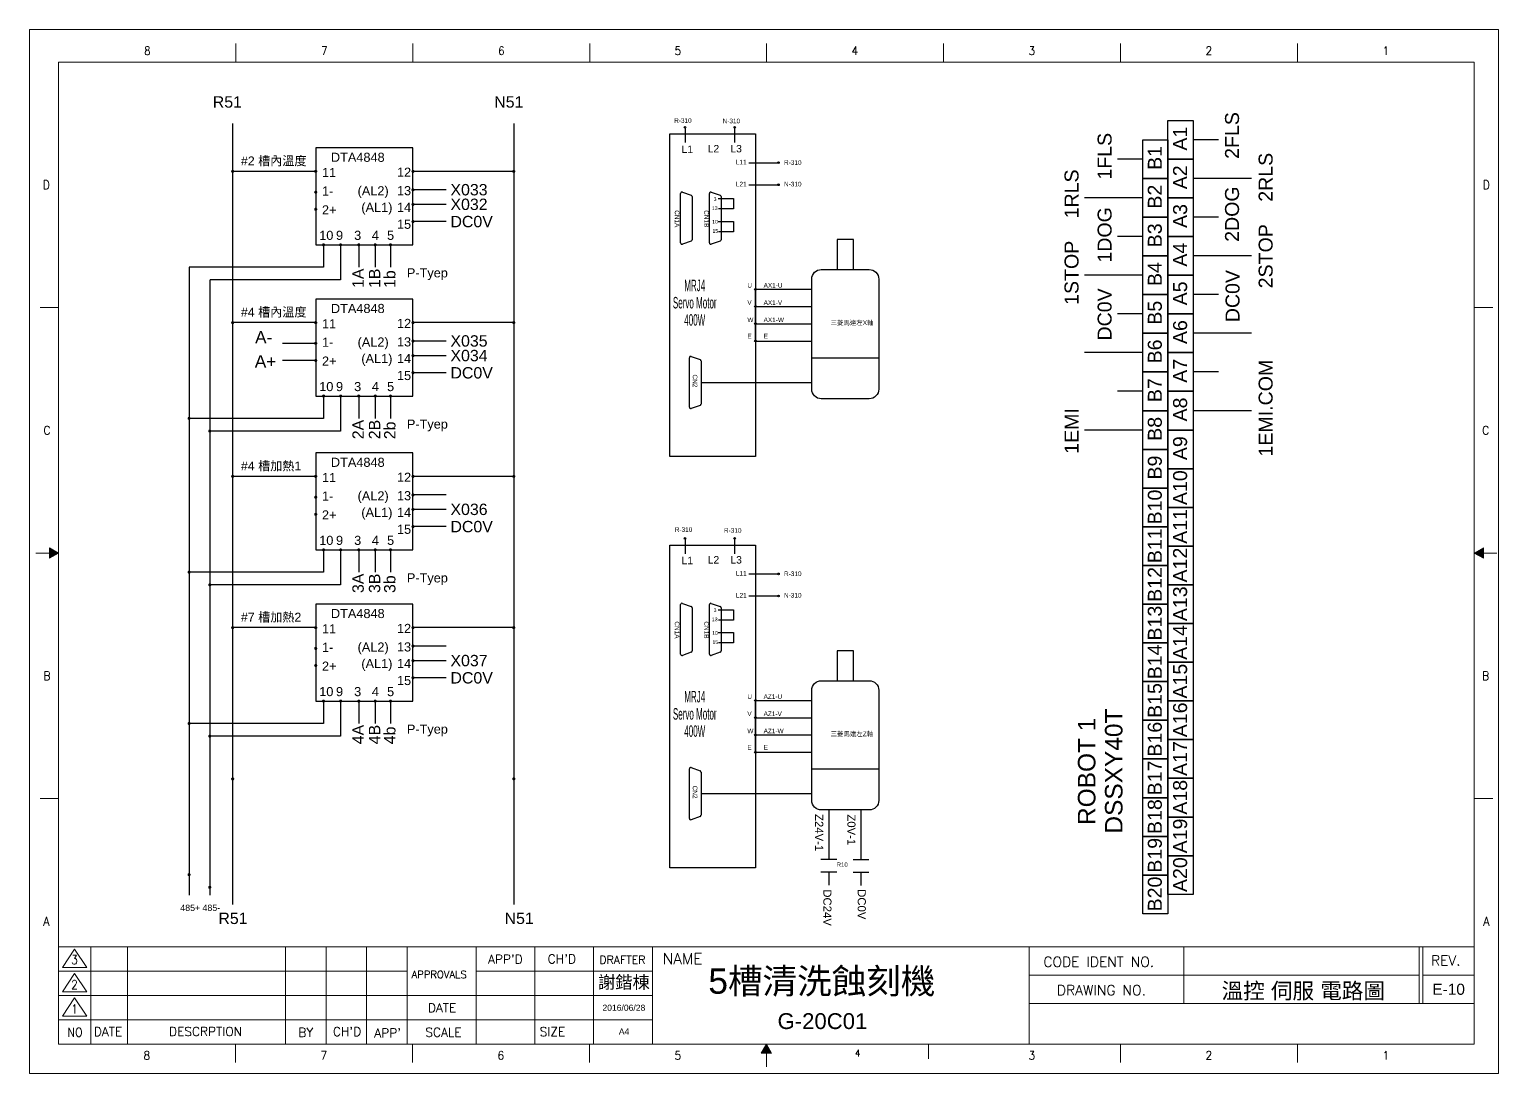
# Model space of a CAD drawing. Header units: millimetres. Extents: x 2150 to 6100, y 1229 to 2029.
# Drawn here: x 5137.9 to 5602, y 1229.9 to 1559.6 of the extents above; entities that cross this region are included whole.
import ezdxf
from ezdxf.enums import TextEntityAlignment as Align

# ---------------------------------------------------------------- set-up
doc = ezdxf.new("R2010")
doc.units = ezdxf.units.MM
doc.linetypes.add('ACAD_ISO11W100', pattern=[33, 12, -3, 12, -3, 0, -3])
for name, color, linetype in [('DIM', 3, 'Continuous'), ('FRAME', 7, 'Continuous'), ('LINE', 1, 'Continuous'), ('TEXT', 4, 'Continuous')]:
    doc.layers.add(name, color=color, linetype=linetype)
doc.styles.add('MICTEXT-ROD', font='romand.shx', dxfattribs={"bigfont": 'bigfont.shx'})
doc.styles.add('MICTEXT-ROS', font='romans.shx', dxfattribs={"bigfont": 'bigfont.shx'})
doc.styles.get("Standard").update_dxf_attribs({"font": 'ARIAL.TTF'})
doc.styles.add('STYLE2', font='romand.shx')

# ---------------------------------------------------------------- blocks, each defined once
blk = doc.blocks.new('圖框A4')
at = {"layer": 'FRAME', "color": 7, "lineweight": 5}
for p, q in [((99.29, 1212.46), (99.29, 1218.27)), ((155.2, 1212.46), (155.2, 1218.27)), ((211.1, 1212.46), (211.1, 1218.27)), ((266.85, 1212.46), (266.85, 1218.27)), ((322.76, 1212.46), (322.76, 1218.27)), ((378.66, 1212.46), (378.66, 1218.27)), ((434.56, 1212.46), (434.56, 1218.27)), ((43.25, 1212.46), (490.46, 1212.46)), ((43.25, 902.31), (43.25, 1212.46)), ((490.46, 1212.46), (490.46, 1212.46)), ((43.25, 1134.92), (37.44, 1134.92)), ((490.46, 1134.92), (496.27, 1134.92)), ((40.39, 1059.03), (40.39, 1055.74)), ((43.25, 1057.39), (40.39, 1059.03)), ((490.46, 1057.39), (493.32, 1059.03)), ((493.32, 1059.03), (493.32, 1055.74)), ((43.25, 1057.39), (36.09, 1057.39)), ((40.39, 1055.74), (43.25, 1057.39)), ((493.32, 1055.74), (490.46, 1057.39)), ((490.46, 1057.39), (497.61, 1057.39)), ((43.25, 979.85), (37.44, 979.85)), ((490.46, 979.85), (496.27, 979.85)), ((44.53, 926.47), (48.37, 932.34)), ((48.37, 932.34), (52.21, 926.47)), ((44.53, 926.47), (52.21, 926.47)), ((44.53, 918.78), (48.37, 924.66)), ((48.37, 924.66), (52.21, 918.78)), ((44.53, 918.78), (52.21, 918.78)), ((44.53, 911.1), (48.37, 916.97)), ((48.37, 916.97), (52.21, 911.1)), ((44.53, 911.1), (52.21, 911.1)), ((99.15, 902.31), (99.15, 896.5)), ((155.05, 902.31), (155.05, 896.5)), ((210.95, 902.31), (210.95, 896.5)), ((266.85, 902.31), (265.2, 899.46)), ((266.85, 902.31), (266.85, 895.16)), ((268.5, 899.46), (266.85, 902.31)), ((318.07, 902.31), (318.07, 897.67)), ((378.66, 902.31), (378.66, 896.5)), ((434.56, 902.31), (434.56, 896.5)), ((265.2, 899.46), (268.5, 899.46))]:
    blk.add_line(p, q, dxfattribs=at)
at = {"layer": 'FRAME', "lineweight": 5}
for p, q in [((490.46, 1212.46), (490.46, 902.31)), ((490.46, 933.05), (43.25, 933.05)), ((53.49, 902.31), (53.49, 933.05)), ((65.11, 902.31), (65.11, 933.05)), ((114.96, 902.31), (114.96, 933.05)), ((127.77, 902.31), (127.77, 933.05)), ((140.58, 902.31), (140.58, 933.05)), ((153.38, 902.31), (153.38, 933.05)), ((175.15, 902.31), (175.15, 933.05)), ((193.72, 902.31), (193.72, 933.05)), ((212.29, 902.31), (212.29, 933.05)), ((230.86, 902.31), (230.86, 933.05)), ((349.91, 933.05), (349.91, 902.31)), ((398.7, 933.05), (398.7, 915.12)), ((473.04, 933.05), (473.04, 915.12)), ((474.2, 933.05), (474.2, 915.12)), ((153.38, 925.36), (43.25, 925.36)), ((230.86, 925.36), (175.15, 925.36)), ((473.04, 924.08), (349.91, 924.08)), ((490.46, 924.08), (474.2, 924.08)), ((230.86, 917.68), (43.25, 917.68)), ((490.46, 915.12), (349.91, 915.12)), ((230.86, 910), (43.25, 910)), ((490.46, 902.31), (43.25, 902.31))]:
    blk.add_line(p, q, dxfattribs=at)
at = {"layer": 'FRAME', "color": 7, "lineweight": 5}
for points in [[(40.39, 1059.03), (40.39, 1055.74), (43.25, 1057.39)], [(493.32, 1059.03), (493.32, 1055.74), (490.46, 1057.39)], [(268.5, 899.46), (266.85, 902.31), (265.2, 899.46)]]:
    blk.add_solid(points, dxfattribs=at)
at = {"layer": 'LINE', "color": 0, "lineweight": 0}
for p, q in [((34.08, 1222.77), (498.14, 1222.77)), ((34.08, 893), (34.08, 1222.77)), ((498.14, 1222.77), (498.14, 893)), ((498.14, 893), (34.08, 893))]:
    blk.add_line(p, q, dxfattribs=at)
at = {"color": 3, "lineweight": 5}
blk.add_text('A4', height=1.936, dxfattribs=at).set_placement((220.25, 905.31))
at = {"layer": 'DIM', "color": 0, "lineweight": 5}
for tag, height, p in [('A', 2.9, (436.35, 928.74)), ('C', 2.9, (284.37, 922.35)), ('J', 1.94, (184.48, 921.48)), ('G', 1.94, (202.97, 921.48)), ('E', 1.94, (221.84, 921.96)), ('B', 2.9, (436.45, 919.25)), ('L', 1.94, (482.33, 919.64)), ('K', 1.94, (184.48, 913.83)), ('H', 1.94, (202.97, 913.83)), ('F', 1.94, (221.84, 913.83)), ('D', 2.9, (284.57, 909.57))]:
    blk.add_attdef(tag, text='', height=height, dxfattribs=at).set_placement(p, align=Align.MIDDLE)
at = {"layer": 'FRAME', "color": 7, "lineweight": 5, "style": 'MICTEXT-ROD', "width": 0.9}
for s, height, p in [('8', 2.67, (71.34, 1216.03)), ('7', 2.67, (127.25, 1216.03)), ('6', 2.67, (183.15, 1216.03)), ('5', 2.67, (238.9, 1216.03)), ('4', 2.67, (294.8, 1216.03)), ('3', 2.67, (350.71, 1216.03)), ('2', 2.67, (406.61, 1216.03)), ('1', 2.67, (462.51, 1216.03)), ('D', 2.85, (39.44, 1173.69)), ('D', 2.85, (494.27, 1173.69)), ('C', 2.67, (39.67, 1096.15)), ('C', 2.67, (494.04, 1096.15)), ('B', 2.67, (39.67, 1018.62)), ('B', 2.67, (494.04, 1018.62)), ('A', 2.85, (39.44, 941.08)), ('A', 2.85, (494.27, 941.08)), ('4', 2.14, (295.71, 899.45)), ('8', 2.67, (71.2, 898.74)), ('7', 2.67, (127.1, 898.74)), ('6', 2.67, (183, 898.74)), ('5', 2.67, (238.9, 898.74)), ('3', 2.67, (350.71, 898.74)), ('2', 2.67, (406.61, 898.74)), ('1', 2.67, (462.51, 898.74))]:
    blk.add_text(s, height=height, dxfattribs=at).set_placement(p, align=Align.MIDDLE)
at = {"layer": 'FRAME', "color": 7, "lineweight": 5, "style": 'MICTEXT-ROS', "width": 0.9}
for s, height, p in [('3', 2.82, (47.24, 927.57)), ('2', 2.82, (47.24, 919.68)), ('1', 2.82, (47.24, 912)), ('NO', 2.817, (46.1, 904.64))]:
    blk.add_text(s, height=height, dxfattribs=at).set_placement(p)
at = {"layer": 'FRAME', "color": 7, "lineweight": 5}
for s, height, style, p in [("APP'D", 2.817, 'STYLE2', (178.93, 927.72)), ("CH'D", 2.817, 'STYLE2', (197.8, 927.8)), ('DRAFTER', 2.536, 'STYLE2', (214.1, 927.69)), ('NAME', 3.522, 'STYLE2', (234.12, 927.53)), ('CODE IDENT NO.', 3.2017, 'STYLE2', (354.35, 926.7)), ('REV.', 3.202, 'MICTEXT-ROS', (476.78, 927.13)), ('APPROVALS', 2.305, 'STYLE2', (154.8, 923.16)), ('DRAWING NO.', 3.2017, 'STYLE2', (358.62, 917.77)), ('DATE', 2.817, 'STYLE2', (159.94, 912.36)), ('DATE', 2.817, 'STYLE2', (54.43, 904.87)), ('DESCRPTION', 2.817, 'STYLE2', (78.21, 904.88)), ('BY', 2.817, 'STYLE2', (119.03, 904.6)), ("CH'D", 2.817, 'STYLE2', (129.95, 904.87)), ("APP'", 2.817, 'STYLE2', (143.01, 904.42)), ('SCALE', 2.817, 'STYLE2', (159.13, 904.65)), ('SIZE', 2.817, 'STYLE2', (195.24, 904.84))]:
    blk.add_text(s, height=height, dxfattribs=dict(at, style=style)).set_placement(p)

msp = doc.modelspace()

# ---------------------------------------------------------------- linework, layer by layer
at = {"color": 0}
for p, q in [((5344.86, 1528.9), (5345.22, 1528.54)), ((5360.49, 1528.9), (5360.85, 1528.54)), ((5513.47, 1524.76), (5505.55, 1524.76)), ((5365.18, 1517.53), (5374.27, 1517.53)), ((5374.71, 1517.71), (5374.35, 1517.35)), ((5489.58, 1518.65), (5481.65, 1518.65)), ((5365.18, 1510.55), (5374.27, 1510.55)), ((5374.71, 1510.73), (5374.35, 1510.37)), ((5523.92, 1512.54), (5505.55, 1512.54)), ((5489.58, 1506.43), (5471.2, 1506.43)), ((5513.47, 1500.32), (5505.55, 1500.32)), ((5489.58, 1494.21), (5481.65, 1494.21)), ((5523.92, 1488.1), (5505.55, 1488.1)), ((5230.85, 1484.54), (5188.38, 1484.54)), ((5188.38, 1484.54), (5188.38, 1286.16)), ((5194.92, 1480.53), (5194.92, 1286.16)), ((5236.25, 1480.53), (5194.99, 1480.53)), ((5236.25, 1484.54), (5236.25, 1480.53)), ((5489.58, 1481.99), (5471.2, 1481.99)), ((5367.45, 1477.73), (5367.09, 1477.37)), ((5367.27, 1472.36), (5367.27, 1477.3)), ((5367.27, 1472.36), (5367.27, 1477.3)), ((5367.27, 1472.36), (5367.27, 1477.3)), ((5367.53, 1477.55), (5385.05, 1477.55)), ((5513.47, 1475.88), (5505.55, 1475.88)), ((5367.45, 1472.29), (5367.09, 1471.93)), ((5367.27, 1466.92), (5367.27, 1471.85)), ((5367.53, 1472.11), (5385.05, 1472.11)), ((5367.45, 1466.84), (5367.09, 1466.49)), ((5367.53, 1466.67), (5385.05, 1466.67)), ((5489.58, 1469.77), (5481.65, 1469.77)), ((5367.27, 1461.48), (5367.27, 1466.41)), ((5523.92, 1463.66), (5505.55, 1463.66)), ((5367.45, 1461.38), (5367.09, 1461.02)), ((5367.53, 1461.22), (5385.05, 1461.22)), ((5489.58, 1457.55), (5471.2, 1457.55)), ((5513.47, 1451.44), (5505.55, 1451.44)), ((5489.58, 1445.33), (5481.65, 1445.33)), ((5523.92, 1439.21), (5505.55, 1439.21)), ((5230.85, 1436.78), (5188.38, 1436.78)), ((5236.25, 1436.78), (5236.25, 1432.78)), ((5236.25, 1432.78), (5194.92, 1432.78)), ((5489.58, 1433.1), (5471.2, 1433.1)), ((5344.86, 1399.04), (5345.22, 1398.68)), ((5360.49, 1399.04), (5360.85, 1398.68)), ((5230.85, 1388.21), (5188.38, 1388.21)), ((5236.25, 1388.21), (5236.25, 1384.2)), ((5365.18, 1387.67), (5374.27, 1387.67)), ((5374.71, 1387.85), (5374.35, 1387.49)), ((5236.25, 1384.2), (5194.99, 1384.2)), ((5365.18, 1380.69), (5374.27, 1380.69)), ((5374.71, 1380.87), (5374.35, 1380.51)), ((5367.45, 1347.87), (5367.09, 1347.51)), ((5367.27, 1342.5), (5367.27, 1347.44)), ((5367.27, 1342.5), (5367.27, 1347.44)), ((5367.27, 1342.5), (5367.27, 1347.44)), ((5367.53, 1347.69), (5385.05, 1347.69)), ((5367.45, 1342.43), (5367.09, 1342.07)), ((5367.27, 1337.06), (5367.27, 1341.99)), ((5367.53, 1342.25), (5385.05, 1342.25)), ((5230.85, 1340.45), (5188.38, 1340.45)), ((5236.25, 1340.45), (5236.25, 1336.44)), ((5367.45, 1336.98), (5367.09, 1336.62)), ((5367.27, 1331.61), (5367.27, 1336.55)), ((5367.53, 1336.8), (5385.05, 1336.8)), ((5236.25, 1336.44), (5194.92, 1336.44)), ((5367.45, 1331.52), (5367.09, 1331.16)), ((5367.53, 1331.36), (5385.05, 1331.36))]:
    msp.add_line(p, q, dxfattribs=at)
at = {"linetype": 'ByBlock', "ltscale": 2.5}
for p, q in [((5344.19, 1508.23), (5347, 1507.24)), ((5353.31, 1508.23), (5356.12, 1507.24)), ((5343.62, 1492.2), (5343.62, 1507.83)), ((5347.29, 1506.84), (5347.29, 1493.19)), ((5352.74, 1492.2), (5352.74, 1507.83)), ((5356.41, 1506.84), (5356.41, 1493.19)), ((5347, 1492.78), (5344.19, 1491.79)), ((5356.12, 1492.78), (5353.31, 1491.79)), ((5346.39, 1440.32), (5346.39, 1455.94)), ((5346.97, 1456.35), (5349.78, 1455.36)), ((5350.07, 1454.95), (5350.07, 1441.31)), ((5349.78, 1440.9), (5346.97, 1439.91)), ((5344.19, 1378.37), (5347, 1377.38)), ((5353.31, 1378.37), (5356.12, 1377.38)), ((5343.62, 1362.34), (5343.62, 1377.96)), ((5347.29, 1376.97), (5347.29, 1363.33)), ((5352.74, 1362.34), (5352.74, 1377.96)), ((5356.41, 1376.97), (5356.41, 1363.33)), ((5347, 1362.92), (5344.19, 1361.93)), ((5356.12, 1362.92), (5353.31, 1361.93)), ((5346.39, 1310.46), (5346.39, 1326.08)), ((5346.97, 1326.49), (5349.78, 1325.5)), ((5350.07, 1325.09), (5350.07, 1311.45)), ((5349.78, 1311.04), (5346.97, 1310.05)), ((5390.4, 1313.01), (5390.4, 1297.63)), ((5400.6, 1312.9), (5400.6, 1297.52)), ((5390.4, 1293.59), (5390.4, 1289.33)), ((5400.6, 1293.48), (5400.6, 1289.22))]:
    msp.add_line(p, q, dxfattribs=at)
at = {"color": 0, "linetype": 'ByBlock', "ltscale": 2.5}
for p, q in [((5385.05, 1455.94), (5406.21, 1455.94)), ((5350.07, 1448.13), (5385.05, 1448.14)), ((5385.05, 1326.08), (5406.21, 1326.08)), ((5350.07, 1318.27), (5385.05, 1318.28))]:
    msp.add_line(p, q, dxfattribs=at)
at = {"color": 0}
for points in [[(5497.56, 1518.65), (5497.56, 1530.87), (5505.55, 1530.87), (5505.55, 1518.65)], [(5489.58, 1512.54), (5489.58, 1524.76), (5497.56, 1524.76), (5497.56, 1512.54)], [(5497.56, 1506.43), (5497.56, 1518.65), (5505.55, 1518.65), (5505.55, 1506.43)], [(5489.58, 1500.32), (5489.58, 1512.54), (5497.56, 1512.54), (5497.56, 1500.32)], [(5497.56, 1494.21), (5497.56, 1506.43), (5505.55, 1506.43), (5505.55, 1494.21)], [(5489.58, 1488.1), (5489.58, 1500.32), (5497.56, 1500.32), (5497.56, 1488.1)], [(5497.56, 1481.99), (5497.56, 1494.21), (5505.55, 1494.21), (5505.55, 1481.99)], [(5489.58, 1475.88), (5489.58, 1488.1), (5497.56, 1488.1), (5497.56, 1475.88)], [(5497.56, 1469.77), (5497.56, 1481.99), (5505.55, 1481.99), (5505.55, 1469.77)], [(5489.58, 1463.66), (5489.58, 1475.88), (5497.56, 1475.88), (5497.56, 1463.66)], [(5497.56, 1457.55), (5497.56, 1469.77), (5505.55, 1469.77), (5505.55, 1457.55)], [(5489.58, 1451.44), (5489.58, 1463.66), (5497.56, 1463.66), (5497.56, 1451.44)], [(5497.56, 1445.33), (5497.56, 1457.55), (5505.55, 1457.55), (5505.55, 1445.33)], [(5489.58, 1439.21), (5489.58, 1451.44), (5497.56, 1451.44), (5497.56, 1439.21)], [(5497.56, 1433.1), (5497.56, 1445.33), (5505.55, 1445.33), (5505.55, 1433.1)], [(5489.58, 1426.99), (5489.58, 1439.21), (5497.56, 1439.21), (5497.56, 1426.99)], [(5497.56, 1420.88), (5497.56, 1433.1), (5505.55, 1433.1), (5505.55, 1420.88)], [(5489.58, 1414.77), (5489.58, 1426.99), (5497.56, 1426.99), (5497.56, 1414.77)], [(5497.56, 1408.66), (5497.56, 1420.88), (5505.55, 1420.88), (5505.55, 1408.66)], [(5489.58, 1402.55), (5489.58, 1414.77), (5497.56, 1414.77), (5497.56, 1402.55)], [(5497.56, 1396.44), (5497.56, 1408.66), (5505.55, 1408.66), (5505.55, 1396.44)], [(5489.58, 1390.33), (5489.58, 1402.55), (5497.56, 1402.55), (5497.56, 1390.33)], [(5497.56, 1384.22), (5497.56, 1396.44), (5505.55, 1396.44), (5505.55, 1384.22)], [(5489.58, 1378.11), (5489.58, 1390.33), (5497.56, 1390.33), (5497.56, 1378.11)], [(5497.56, 1372), (5497.56, 1384.22), (5505.55, 1384.22), (5505.55, 1372)], [(5489.58, 1365.89), (5489.58, 1378.11), (5497.56, 1378.11), (5497.56, 1365.89)], [(5497.56, 1359.78), (5497.56, 1372), (5505.55, 1372), (5505.55, 1359.78)], [(5489.58, 1353.66), (5489.58, 1365.89), (5497.56, 1365.89), (5497.56, 1353.66)], [(5497.56, 1347.55), (5497.56, 1359.78), (5505.55, 1359.78), (5505.55, 1347.55)], [(5489.58, 1341.44), (5489.58, 1353.66), (5497.56, 1353.66), (5497.56, 1341.44)], [(5497.56, 1335.33), (5497.56, 1347.55), (5505.55, 1347.55), (5505.55, 1335.33)], [(5489.58, 1329.22), (5489.58, 1341.44), (5497.56, 1341.44), (5497.56, 1329.22)], [(5497.56, 1323.11), (5497.56, 1335.33), (5505.55, 1335.33), (5505.55, 1323.11)], [(5489.58, 1317), (5489.58, 1329.22), (5497.56, 1329.22), (5497.56, 1317)], [(5497.56, 1310.89), (5497.56, 1323.11), (5505.55, 1323.11), (5505.55, 1310.89)], [(5489.58, 1304.78), (5489.58, 1317), (5497.56, 1317), (5497.56, 1304.78)], [(5497.56, 1298.67), (5497.56, 1310.89), (5505.55, 1310.89), (5505.55, 1298.67)], [(5489.58, 1292.56), (5489.58, 1304.78), (5497.56, 1304.78), (5497.56, 1292.56)], [(5497.56, 1286.45), (5497.56, 1298.67), (5505.55, 1298.67), (5505.55, 1286.45)], [(5489.58, 1280.34), (5489.58, 1292.56), (5497.56, 1292.56), (5497.56, 1280.34)]]:
    msp.add_lwpolyline(points, close=True, dxfattribs=at)
at = {"linetype": 'ByBlock', "ltscale": 2.5}
for points in [[(5340.27, 1526.61), (5367.27, 1526.61), (5367.27, 1424.73), (5340.27, 1424.73)], [(5340.27, 1396.75), (5367.27, 1396.75), (5367.27, 1294.87), (5340.27, 1294.87)]]:
    msp.add_lwpolyline(points, close=True, dxfattribs=at)
at = {"color": 0, "linetype": 'ACAD_ISO11W100', "ltscale": 2.5}
for points in [[(5393.07, 1483.8), (5398.19, 1483.8), (5398.19, 1493.25), (5393.07, 1493.25)], [(5393.07, 1353.94), (5398.19, 1353.94), (5398.19, 1363.39), (5393.07, 1363.39)]]:
    msp.add_lwpolyline(points, close=True, dxfattribs=at)
at = {"color": 0, "linetype": 'ByBlock', "ltscale": 2.5}
for points in [[(5388.07, 1483.8), (5403.19, 1483.8, -0.414214), (5406.21, 1480.78), (5406.21, 1446, -0.414214), (5403.19, 1442.98), (5388.07, 1442.98, -0.414214), (5385.05, 1446), (5385.05, 1480.78, -0.414214)], [(5388.07, 1353.94), (5403.19, 1353.94, -0.414214), (5406.21, 1350.91), (5406.21, 1316.14, -0.414214), (5403.19, 1313.11), (5388.07, 1313.11, -0.414214), (5385.05, 1316.14), (5385.05, 1350.91, -0.414214)]]:
    msp.add_lwpolyline(points, format="xyb", close=True, dxfattribs=at)
at = {"color": 0}
for centre in [(5345.04, 1528.72), (5360.67, 1528.72), (5374.53, 1517.53), (5374.53, 1510.55), (5367.27, 1477.55), (5367.27, 1472.11), (5367.27, 1466.67), (5367.27, 1461.2), (5345.04, 1398.86), (5360.67, 1398.86), (5374.53, 1387.67), (5374.53, 1380.69), (5367.27, 1347.69), (5367.27, 1342.25), (5367.27, 1336.8), (5367.27, 1331.34)]:
    msp.add_circle(centre, 0.254, dxfattribs=at)
at = {"linetype": 'ByBlock', "ltscale": 2.5}
for centre, start, end in [((5344.05, 1507.83), 70.56, 180), ((5353.17, 1507.83), 70.56, 180), ((5346.86, 1506.84), 0, 70.56), ((5355.98, 1506.84), 0, 70.56), ((5344.05, 1492.2), 180, 289.44), ((5346.86, 1493.19), 289.44, 0), ((5353.17, 1492.2), 180, 289.44), ((5355.98, 1493.19), 289.44, 0), ((5346.83, 1455.94), 70.56, 180), ((5349.63, 1454.95), 0, 70.56), ((5346.83, 1440.32), 180, 289.44), ((5349.63, 1441.31), 289.44, 0), ((5344.05, 1377.96), 70.56, 180), ((5353.17, 1377.96), 70.56, 180), ((5346.86, 1376.97), 0, 70.56), ((5355.98, 1376.97), 0, 70.56), ((5344.05, 1362.34), 180, 289.44), ((5346.86, 1363.33), 289.44, 0), ((5353.17, 1362.34), 180, 289.44), ((5355.98, 1363.33), 289.44, 0), ((5346.83, 1326.08), 70.56, 180), ((5349.63, 1325.09), 0, 70.56), ((5346.83, 1310.46), 180, 289.44), ((5349.63, 1311.45), 289.44, 0)]:
    msp.add_arc(centre, 0.432, start, end, dxfattribs=at)
at = {"layer": 'LINE', "color": 7}
for p, q in [((5202.1, 1529.93), (5202.1, 1283.25)), ((5290.94, 1529.93), (5290.94, 1283.25)), ((5228.37, 1514.79), (5202.14, 1514.79)), ((5290.94, 1514.79), (5259.1, 1514.79)), ((5269.61, 1508.96), (5259.1, 1508.96)), ((5269.61, 1504.34), (5259.1, 1504.34)), ((5269.61, 1504.34), (5259.1, 1504.34)), ((5269.61, 1498.94), (5259.1, 1498.94)), ((5230.85, 1491.59), (5230.85, 1484.54)), ((5230.85, 1491.59), (5230.85, 1484.54)), ((5236.25, 1491.59), (5236.25, 1484.54)), ((5241.97, 1491.59), (5241.97, 1484.54)), ((5247.18, 1491.59), (5247.18, 1484.54)), ((5251.99, 1491.59), (5251.99, 1484.54)), ((5228.37, 1467.03), (5202.14, 1467.03)), ((5290.94, 1467.03), (5259.1, 1467.03)), ((5269.61, 1461.2), (5259.1, 1461.2)), ((5269.61, 1456.58), (5259.1, 1456.58)), ((5269.61, 1456.58), (5259.1, 1456.58)), ((5269.61, 1451.18), (5259.1, 1451.18)), ((5230.85, 1443.83), (5230.85, 1436.78)), ((5230.85, 1443.83), (5230.85, 1436.78)), ((5236.25, 1443.83), (5236.25, 1436.78)), ((5241.97, 1443.83), (5241.97, 1436.78)), ((5247.18, 1443.83), (5247.18, 1436.78)), ((5251.99, 1443.83), (5251.99, 1436.78)), ((5228.37, 1418.46), (5202.14, 1418.46)), ((5290.94, 1418.46), (5259.1, 1418.46)), ((5269.61, 1412.62), (5259.1, 1412.62)), ((5269.61, 1408.01), (5259.1, 1408.01)), ((5269.61, 1408.01), (5259.1, 1408.01)), ((5269.61, 1402.61), (5259.1, 1402.61)), ((5230.85, 1395.26), (5230.85, 1388.21)), ((5230.85, 1395.26), (5230.85, 1388.21)), ((5236.25, 1395.26), (5236.25, 1388.21)), ((5241.97, 1395.26), (5241.97, 1388.21)), ((5247.18, 1395.26), (5247.18, 1388.21)), ((5251.99, 1395.26), (5251.99, 1388.21)), ((5228.37, 1370.7), (5202.14, 1370.7)), ((5290.94, 1370.7), (5259.1, 1370.7)), ((5269.61, 1364.87), (5259.1, 1364.87)), ((5269.61, 1360.25), (5259.1, 1360.25)), ((5269.61, 1360.25), (5259.1, 1360.25)), ((5269.61, 1354.85), (5259.1, 1354.85)), ((5230.85, 1347.5), (5230.85, 1340.45)), ((5230.85, 1347.5), (5230.85, 1340.45)), ((5236.25, 1347.5), (5236.25, 1340.45)), ((5241.97, 1347.5), (5241.97, 1340.45)), ((5247.18, 1347.5), (5247.18, 1340.45)), ((5251.99, 1347.5), (5251.99, 1340.45)), ((5387.88, 1297.63), (5392.92, 1297.63)), ((5398.08, 1297.52), (5403.12, 1297.52)), ((5387.88, 1293.59), (5392.92, 1293.59)), ((5398.08, 1293.48), (5403.12, 1293.48))]:
    msp.add_line(p, q, dxfattribs=at)
at = {"layer": 'LINE', "color": 0}
for p, q in [((5228.37, 1460.47), (5217.86, 1460.47)), ((5228.37, 1455.06), (5217.86, 1455.06))]:
    msp.add_line(p, q, dxfattribs=at)
for points in [[(5228.37, 1491.59), (5259.1, 1491.59), (5259.1, 1522.2), (5228.37, 1522.2)], [(5228.37, 1443.83), (5259.1, 1443.83), (5259.1, 1474.45), (5228.37, 1474.45)], [(5228.37, 1395.26), (5259.1, 1395.26), (5259.1, 1425.87), (5228.37, 1425.87)], [(5228.37, 1347.5), (5259.1, 1347.5), (5259.1, 1378.12), (5228.37, 1378.12)]]:
    msp.add_lwpolyline(points, close=True, dxfattribs=at)
at = {"layer": 'LINE', "color": 7, "const_width": 0.454}
for points in [[(5201.88, 1514.79, 1), (5202.41, 1514.79, 1)], [(5228.11, 1514.79, 1), (5228.64, 1514.79, 1)], [(5258.84, 1514.79, 1), (5259.36, 1514.79, 1)], [(5290.67, 1514.79, 1), (5291.2, 1514.79, 1)], [(5228.11, 1508.22, 1), (5228.64, 1508.22, 1)], [(5228.11, 1508.22, 1), (5228.64, 1508.22, 1)], [(5258.84, 1508.96, 1), (5259.36, 1508.96, 1)], [(5258.84, 1504.34, 1), (5259.36, 1504.34, 1)], [(5228.11, 1502.82, 1), (5228.64, 1502.82, 1)], [(5228.11, 1502.82, 1), (5228.64, 1502.82, 1)], [(5258.84, 1498.94, 1), (5259.36, 1498.94, 1)], [(5230.85, 1491.33, 1), (5230.85, 1491.85, 1)], [(5236.25, 1491.33, 1), (5236.25, 1491.85, 1)], [(5241.97, 1491.33, 1), (5241.97, 1491.85, 1)], [(5247.18, 1491.33, 1), (5247.18, 1491.85, 1)], [(5251.99, 1491.33, 1), (5251.99, 1491.85, 1)], [(5201.88, 1467.03, 1), (5202.41, 1467.03, 1)], [(5228.11, 1467.03, 1), (5228.64, 1467.03, 1)], [(5258.84, 1467.03, 1), (5259.36, 1467.03, 1)], [(5290.67, 1467.03, 1), (5291.2, 1467.03, 1)], [(5228.11, 1460.47, 1), (5228.64, 1460.47, 1)], [(5258.84, 1461.2, 1), (5259.36, 1461.2, 1)], [(5228.11, 1455.06, 1), (5228.64, 1455.06, 1)], [(5258.84, 1456.58, 1), (5259.36, 1456.58, 1)], [(5258.84, 1451.18, 1), (5259.36, 1451.18, 1)], [(5230.85, 1443.57, 1), (5230.85, 1444.1, 1)], [(5236.25, 1443.57, 1), (5236.25, 1444.1, 1)], [(5241.97, 1443.57, 1), (5241.97, 1444.1, 1)], [(5247.18, 1443.57, 1), (5247.18, 1444.1, 1)], [(5251.99, 1443.57, 1), (5251.99, 1444.1, 1)], [(5188.12, 1436.78, 1), (5188.64, 1436.78, 1)], [(5194.65, 1432.78, 1), (5195.18, 1432.78, 1)], [(5201.88, 1418.46, 1), (5202.41, 1418.46, 1)], [(5228.11, 1418.46, 1), (5228.64, 1418.46, 1)], [(5258.84, 1418.46, 1), (5259.36, 1418.46, 1)], [(5290.67, 1418.46, 1), (5291.2, 1418.46, 1)], [(5228.11, 1411.89, 1), (5228.64, 1411.89, 1)], [(5228.11, 1411.89, 1), (5228.64, 1411.89, 1)], [(5258.84, 1412.62, 1), (5259.36, 1412.62, 1)], [(5228.11, 1406.49, 1), (5228.64, 1406.49, 1)], [(5228.11, 1406.49, 1), (5228.64, 1406.49, 1)], [(5258.84, 1408.01, 1), (5259.36, 1408.01, 1)], [(5258.84, 1402.61, 1), (5259.36, 1402.61, 1)], [(5230.85, 1395, 1), (5230.85, 1395.52, 1)], [(5236.25, 1395, 1), (5236.25, 1395.52, 1)], [(5241.97, 1395, 1), (5241.97, 1395.52, 1)], [(5247.18, 1395, 1), (5247.18, 1395.52, 1)], [(5251.99, 1395, 1), (5251.99, 1395.52, 1)], [(5188.12, 1388.21, 1), (5188.64, 1388.21, 1)], [(5194.65, 1384.2, 1), (5195.18, 1384.2, 1)], [(5201.88, 1370.7, 1), (5202.41, 1370.7, 1)], [(5228.11, 1370.7, 1), (5228.64, 1370.7, 1)], [(5258.84, 1370.7, 1), (5259.36, 1370.7, 1)], [(5290.67, 1370.7, 1), (5291.2, 1370.7, 1)], [(5228.11, 1364.13, 1), (5228.64, 1364.13, 1)], [(5258.84, 1364.87, 1), (5259.36, 1364.87, 1)], [(5258.84, 1360.25, 1), (5259.36, 1360.25, 1)], [(5228.11, 1358.73, 1), (5228.64, 1358.73, 1)], [(5258.84, 1354.85, 1), (5259.36, 1354.85, 1)], [(5230.85, 1347.24, 1), (5230.85, 1347.76, 1)], [(5236.25, 1347.24, 1), (5236.25, 1347.76, 1)], [(5241.97, 1347.24, 1), (5241.97, 1347.76, 1)], [(5247.18, 1347.24, 1), (5247.18, 1347.76, 1)], [(5251.99, 1347.24, 1), (5251.99, 1347.76, 1)], [(5188.12, 1340.45, 1), (5188.64, 1340.45, 1)], [(5194.65, 1336.44, 1), (5195.18, 1336.44, 1)], [(5201.88, 1322.94, 1), (5202.41, 1322.94, 1)], [(5290.67, 1322.94, 1), (5291.2, 1322.94, 1)], [(5188.12, 1292.69, 1), (5188.64, 1292.69, 1)], [(5194.65, 1288.69, 1), (5195.18, 1288.69, 1)]]:
    msp.add_lwpolyline(points, format="xyb", close=True, dxfattribs=at)
at = {"layer": 'TEXT', "color": 0, "linetype": 'ByBlock', "ltscale": 2.5}
for p, q in [((5345.04, 1528.47), (5345.04, 1523.91)), ((5360.67, 1528.47), (5360.67, 1523.91)), ((5345.04, 1398.61), (5345.04, 1394.05)), ((5360.67, 1398.61), (5360.67, 1394.05))]:
    msp.add_line(p, q, dxfattribs=at)
at = {"layer": 'TEXT', "color": 1, "linetype": 'ByBlock', "ltscale": 2.5}
for p, q in [((5355.47, 1506.18), (5360.38, 1506.18)), ((5360.38, 1506.18), (5360.38, 1502.92)), ((5355.47, 1498.98), (5360.38, 1498.98)), ((5360.38, 1502.92), (5355.57, 1502.92)), ((5360.38, 1498.98), (5360.38, 1495.72)), ((5360.38, 1495.72), (5355.57, 1495.72)), ((5355.47, 1376.32), (5360.38, 1376.32)), ((5360.38, 1376.32), (5360.38, 1373.06)), ((5355.47, 1369.12), (5360.38, 1369.12)), ((5360.38, 1373.06), (5355.57, 1373.06)), ((5360.38, 1369.12), (5360.38, 1365.86)), ((5360.38, 1365.86), (5355.57, 1365.86))]:
    msp.add_line(p, q, dxfattribs=at)

# ---------------------------------------------------------------- block references
at = {"layer": 'LINE', "color": 0}
ref = msp.add_blockref('圖框A4', (5103.86, 336.86), dxfattribs=at)
ref.add_attrib('L', 'E-10', dxfattribs={"layer": 'DIM', "color": 0, "lineweight": 5, "height": 3.5}).set_placement((5586.19, 1256.5), align=Align.MIDDLE)
ref.add_attrib('B', '溫控 伺服 電路圖', dxfattribs={"layer": 'DIM', "color": 0, "lineweight": 5, "height": 5}).set_placement((5540.3, 1256.11), align=Align.MIDDLE)
ref.add_attrib('C', '5槽清洗蝕刻機', dxfattribs={"layer": 'DIM', "color": 0, "lineweight": 5, "height": 8}).set_placement((5388.23, 1259.21), align=Align.MIDDLE)
ref.add_attrib('D', 'G-20C01', dxfattribs={"layer": 'DIM', "color": 0, "lineweight": 5, "height": 5}).set_placement((5388.42, 1246.43), align=Align.MIDDLE)
ref.add_attrib('E', '謝鍇棟', dxfattribs={"layer": 'DIM', "color": 0, "lineweight": 5, "height": 4}).set_placement((5325.7, 1258.82), align=Align.MIDDLE)
ref.add_attrib('F', '2016/06/28', dxfattribs={"layer": 'DIM', "color": 0, "lineweight": 5, "height": 1.936}).set_placement((5325.7, 1250.69), align=Align.MIDDLE)

# ---------------------------------------------------------------- texts
at = {"color": 0}
for s, height, p in [('R-310', 1.452, (5341.59, 1530.12)), ('N-310', 1.452, (5356.9, 1529.99)), ('L11', 1.452, (5361.11, 1516.99)), ('R-310', 1.452, (5376.29, 1516.85)), ('L21', 1.452, (5361.11, 1510.04)), ('N-310', 1.452, (5376.29, 1510.05)), ('U', 1.45, (5364.71, 1478.08)), ('AX1-U', 1.452, (5369.85, 1478.08)), ('V', 1.45, (5364.71, 1472.63)), ('AX1-V', 1.452, (5369.85, 1472.63)), ('W', 1.45, (5364.71, 1467.19)), ('AX1-W', 1.452, (5369.85, 1467.19)), ('三菱馬達左X軸', 1.452, (5391, 1466.27)), ('E', 1.45, (5364.71, 1462.05)), ('E', 1.45, (5369.85, 1462.05)), ('R-310', 1.452, (5341.8, 1400.93)), ('R-310', 1.452, (5357.33, 1400.65)), ('L11', 1.452, (5361.11, 1387.13)), ('R-310', 1.452, (5376.29, 1386.99)), ('L21', 1.452, (5361.11, 1380.18)), ('N-310', 1.452, (5376.29, 1380.18)), ('U', 1.45, (5364.71, 1348.21)), ('AZ1-U', 1.452, (5369.85, 1348.21)), ('V', 1.45, (5364.71, 1342.77)), ('AZ1-V', 1.452, (5369.85, 1342.77)), ('W', 1.45, (5364.71, 1337.33)), ('AZ1-W', 1.452, (5369.85, 1337.33)), ('三菱馬達左Z軸', 1.452, (5391, 1336.41)), ('E', 1.45, (5364.71, 1332.19)), ('E', 1.45, (5369.85, 1332.19))]:
    msp.add_text(s, height=height, dxfattribs=at).set_placement(p)
for s, p in [('CN1A', (5341.8, 1502.53)), ('CN1B', (5351.08, 1502.53)), ('CN2', (5347.47, 1450.65)), ('CN1A', (5341.8, 1372.67)), ('CN1B', (5351.08, 1372.67)), ('CN2', (5347.47, 1320.79))]:
    msp.add_text(s, height=1.452, rotation=270, dxfattribs=at).set_placement(p)
at = {"color": 0, "width": 0.5}
for s, height, p in [('MRJ4', 3.629, (5348.09, 1478.77)), ('Servo Motor', 3.6288, (5348.09, 1473.32)), ('400W', 3.629, (5348.09, 1467.88)), ('MRJ4', 3.629, (5348.09, 1348.9)), ('Servo Motor', 3.6288, (5348.09, 1343.46)), ('400W', 3.629, (5348.09, 1338.02))]:
    msp.add_text(s, height=height, dxfattribs=at).set_placement(p, align=Align.MIDDLE_CENTER)
at = {"layer": 'TEXT', "color": 7, "linetype": 'Continuous'}
for s, height, p in [('R51', 3.594, (5195.86, 1534.92)), ('N51', 3.594, (5284.76, 1534.92)), ('#2 槽內溫度', 2.8, (5204.75, 1516.7)), ('DTA4848', 2.875, (5233.18, 1517.81)), ('11', 2.875, (5230.35, 1512.98)), ('12', 2.875, (5254.04, 1513.1)), ('1-', 2.875, (5230.35, 1507.14)), ('(AL2)', 2.875, (5241.6, 1507.22)), ('13', 2.875, (5254.04, 1507.26)), ('X033', 3.594, (5270.93, 1507.21)), ('2+', 2.875, (5230.35, 1501.19)), ('(AL1)', 2.875, (5242.78, 1502)), ('14', 2.875, (5254.04, 1502)), ('X032', 3.594, (5270.93, 1502.59)), ('15', 2.875, (5254.04, 1496.65)), ('DC0V', 3.594, (5270.93, 1497.14)), ('10', 2.875, (5229.48, 1493.15)), ('9', 2.88, (5234.78, 1493.15)), ('3', 2.88, (5240.51, 1493.15)), ('4', 2.88, (5246.1, 1493.15)), ('5', 2.88, (5250.91, 1493.15)), ('P-Tyep', 2.875, (5257.17, 1481.31)), ('#4 槽內溫度', 2.8, (5204.75, 1468.94)), ('DTA4848', 2.875, (5233.18, 1470.06)), ('11', 2.875, (5230.35, 1465.22)), ('12', 2.875, (5254.04, 1465.34)), ('1-', 2.875, (5230.35, 1459.38)), ('(AL2)', 2.875, (5241.6, 1459.46)), ('13', 2.875, (5254.04, 1459.51)), ('X035', 3.594, (5270.93, 1459.45)), ('(AL1)', 2.875, (5242.78, 1454.24)), ('X034', 3.594, (5270.93, 1454.83)), ('2+', 2.875, (5230.35, 1453.44)), ('14', 2.875, (5254.04, 1454.24)), ('DC0V', 3.594, (5270.93, 1449.38)), ('10', 2.875, (5229.48, 1445.39)), ('9', 2.88, (5234.78, 1445.39)), ('3', 2.88, (5240.51, 1445.39)), ('4', 2.88, (5246.1, 1445.39)), ('5', 2.88, (5250.91, 1445.39)), ('15', 2.875, (5254.04, 1448.89)), ('P-Tyep', 2.875, (5257.17, 1433.55)), ('#4 槽加熱1 ', 2.8, (5204.75, 1420.36)), ('DTA4848', 2.875, (5233.18, 1421.48)), ('11', 2.875, (5230.35, 1416.65)), ('12', 2.875, (5254.04, 1416.76)), ('1-', 2.875, (5230.35, 1410.81)), ('(AL2)', 2.875, (5241.6, 1410.88)), ('13', 2.875, (5254.04, 1410.93)), ('2+', 2.875, (5230.35, 1404.86)), ('(AL1)', 2.875, (5242.78, 1405.67)), ('14', 2.875, (5254.04, 1405.67)), ('X036', 3.594, (5270.93, 1406.26)), ('15', 2.875, (5254.04, 1400.32)), ('DC0V', 3.594, (5270.93, 1400.81)), ('10', 2.875, (5229.48, 1396.82)), ('9', 2.88, (5234.78, 1396.82)), ('3', 2.88, (5240.51, 1396.82)), ('4', 2.88, (5246.1, 1396.82)), ('5', 2.88, (5250.91, 1396.82)), ('P-Tyep', 2.875, (5257.17, 1384.98)), ('#7 槽加熱2', 2.8, (5204.75, 1372.61)), ('DTA4848', 2.875, (5233.18, 1373.72)), ('11', 2.875, (5230.35, 1368.89)), ('12', 2.875, (5254.04, 1369.01)), ('1-', 2.875, (5230.35, 1363.05)), ('(AL2)', 2.875, (5241.6, 1363.13)), ('13', 2.875, (5254.04, 1363.17)), ('2+', 2.875, (5230.35, 1357.1)), ('(AL1)', 2.875, (5242.78, 1357.91)), ('14', 2.875, (5254.04, 1357.91)), ('X037', 3.594, (5270.93, 1358.5)), ('15', 2.875, (5254.04, 1352.56)), ('DC0V', 3.594, (5270.93, 1353.05)), ('10', 2.875, (5229.48, 1349.06)), ('9', 2.88, (5234.78, 1349.06)), ('3', 2.88, (5240.51, 1349.06)), ('4', 2.88, (5246.1, 1349.06)), ('5', 2.88, (5250.91, 1349.06)), ('P-Tyep', 2.875, (5257.17, 1337.22)), ('485+', 2, (5185.6, 1281.22)), ('485-', 2, (5192.61, 1281.22)), ('R51', 3.594, (5197.63, 1277.1)), ('N51', 3.594, (5288.03, 1277.1))]:
    msp.add_text(s, height=height, dxfattribs=at).set_placement(p)
at = {"layer": 'TEXT', "color": 0, "linetype": 'Continuous'}
for s, height, p in [('2FLS', 4.423, (5520, 1518.74)), ('A1', 4.423, (5503.6, 1521.36)), ('1FLS', 4.423, (5479.76, 1512.18)), ('B1', 4.423, (5495.61, 1515.25)), ('2RLS', 4.423, (5530.62, 1505.19)), ('1RLS', 4.423, (5469.31, 1499.95)), ('A2', 4.423, (5503.6, 1509.14)), ('B2', 4.423, (5495.61, 1503.03)), ('2DOG', 4.423, (5520, 1492.54)), ('A3', 4.423, (5503.6, 1496.92)), ('1DOG', 4.423, (5479.76, 1485.98)), ('B3', 4.423, (5495.61, 1490.81)), ('2STOP', 4.423, (5530.62, 1477.86)), ('1STOP', 4.423, (5469.31, 1472.63)), ('A4', 4.423, (5503.6, 1484.7)), ('B4', 4.423, (5495.61, 1478.59)), ('DC0V', 4.423, (5520.17, 1467.16)), ('DC0V', 4.423, (5479.76, 1461.37)), ('A5', 4.423, (5503.6, 1472.48)), ('B5', 4.423, (5495.61, 1466.36)), ('A6', 4.423, (5503.6, 1460.25)), ('B6', 4.423, (5495.61, 1454.14)), ('A7', 4.423, (5503.6, 1448.03)), ('1EMI.COM', 4.423, (5530.62, 1424.75)), ('B7', 4.423, (5495.61, 1441.92)), ('1EMI', 4.423, (5469.31, 1425.6)), ('A8', 4.423, (5503.6, 1435.81)), ('B8', 4.423, (5495.61, 1429.7)), ('A9', 4.423, (5503.6, 1423.59)), ('B9', 4.423, (5495.61, 1417.48)), ('A10', 4.423, (5503.6, 1409.4)), ('B10', 4.423, (5495.61, 1403.29)), ('A11', 4.423, (5503.6, 1397.18)), ('B11', 4.423, (5495.61, 1391.07)), ('A12', 4.423, (5503.6, 1384.96)), ('B12', 4.423, (5495.61, 1378.85)), ('A13', 4.423, (5503.6, 1372.74)), ('B13', 4.423, (5495.61, 1366.63)), ('A14', 4.423, (5503.6, 1360.52)), ('B14', 4.423, (5495.61, 1354.41)), ('A15', 4.423, (5503.6, 1348.3)), ('B15', 4.423, (5495.61, 1342.19)), ('A16', 4.423, (5503.6, 1336.08)), ('ROBOT 1', 5.529, (5474.64, 1308.37)), ('DSSXY40T', 5.529, (5483.19, 1305.65)), ('B16', 4.423, (5495.61, 1329.97)), ('A17', 4.423, (5503.6, 1323.85)), ('B17', 4.423, (5495.61, 1317.74)), ('A18', 4.423, (5503.6, 1311.63)), ('B18', 4.423, (5495.61, 1305.52)), ('A19', 4.423, (5503.6, 1299.41)), ('B19', 4.423, (5495.61, 1293.3)), ('A20', 4.423, (5503.6, 1287.19)), ('B20', 4.423, (5495.61, 1281.08))]:
    msp.add_text(s, height=height, rotation=90, dxfattribs=at).set_placement(p)
at = {"layer": 'TEXT', "color": 7}
for s, height, p in [('L1', 2.338, (5343.91, 1520.6)), ('L2', 2.338, (5352.18, 1520.8)), ('L3', 2.338, (5359.35, 1520.8)), ('13', 1.169, (5353.5, 1502.58)), ('3', 1.17, (5354.05, 1505.49)), ('10', 1.169, (5353.59, 1498.29)), ('15', 1.169, (5353.68, 1495.38)), ('L1', 2.338, (5343.91, 1390.73)), ('L2', 2.338, (5352.18, 1390.94)), ('L3', 2.338, (5359.35, 1390.94)), ('13', 1.169, (5353.5, 1372.72)), ('3', 1.17, (5354.05, 1375.63)), ('10', 1.169, (5353.59, 1368.43)), ('15', 1.169, (5353.68, 1365.52)), ('R10', 1.364, (5392.92, 1295.17))]:
    msp.add_text(s, height=height, dxfattribs=at).set_placement(p)
at = {"layer": 'TEXT', "color": 7, "linetype": 'Continuous'}
for s, p in [('1A', (5243.55, 1477.96)), ('1B', (5248.75, 1477.96)), ('1b', (5253.56, 1477.96)), ('2A', (5243.55, 1430.2)), ('2B', (5248.75, 1430.2)), ('2b', (5253.56, 1430.2)), ('3A', (5243.55, 1381.63)), ('3B', (5248.75, 1381.63)), ('3b', (5253.56, 1381.63)), ('4A', (5243.55, 1333.87)), ('4B', (5248.75, 1333.87)), ('4b', (5253.56, 1333.87))]:
    msp.add_text(s, height=3.594, rotation=90, dxfattribs=at).set_placement(p)
at = {"layer": 'TEXT', "color": 0}
for s, p in [('A-', (5209.22, 1460.46)), ('A+', (5209.13, 1452.84))]:
    msp.add_text(s, height=3.896, dxfattribs=at).set_placement(p)
for s, p in [('Z24V-1', (5386.11, 1311.83)), ('Z0V-1', (5396.3, 1311.72)), ('DC24V', (5388.7, 1288.06)), ('DC0V', (5399.56, 1288.11))]:
    msp.add_text(s, height=2.565, rotation=270, dxfattribs=at).set_placement(p)

doc.saveas('drawing.dxf')
